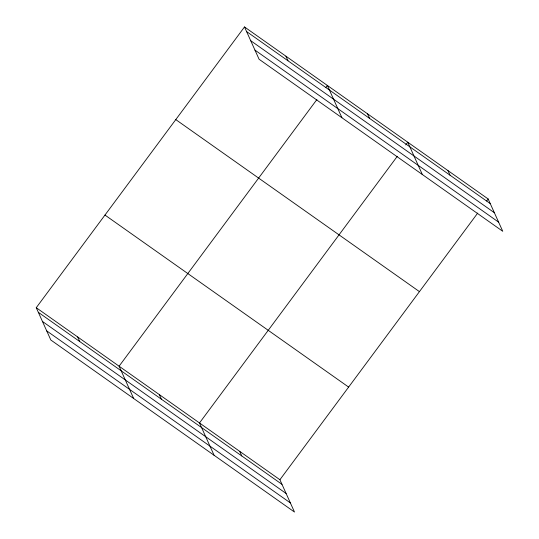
<?xml version="1.0" encoding="UTF-8"?>
<svg xmlns="http://www.w3.org/2000/svg" width="539" height="539" viewBox="0 0 539 539"><rect width="100%" height="100%" fill="white"/><g stroke="black" fill="none" stroke-linecap="round" stroke-linejoin="round"><path stroke-width="0.81" d="M36.248 307.708L279.909 479.737L294.496 512.05L50.834 340.015L36.248 307.708L244.504 26.95L488.166 198.985L502.752 231.292L259.091 59.263L244.504 26.95M316.892 99.54L119.092 366.197L133.679 398.51M325.852 87.453L327.348 85.445L341.935 117.751M397.297 156.31L199.497 422.967L214.091 455.28M405.766 144.897L407.76 142.215L422.347 174.521M279.909 479.737L477.709 213.08M486.67 201L488.166 198.985M246.579 31.552L490.241 203.587M250.709 40.694L494.371 212.73M254.96 50.114L498.622 222.149M175.781 119.597L419.443 291.633M104.97 215.054L348.632 387.09M38.323 312.303L281.985 484.339M42.453 321.453L286.115 493.481M46.704 330.872L290.366 502.907M447.963 170.6L450.038 175.195M367.551 113.83L369.633 118.425M285.926 56.197L288.001 60.792M239.7 451.352L241.782 455.954M159.295 394.582L161.37 399.183M77.67 336.949L79.745 341.551"/></g></svg>
